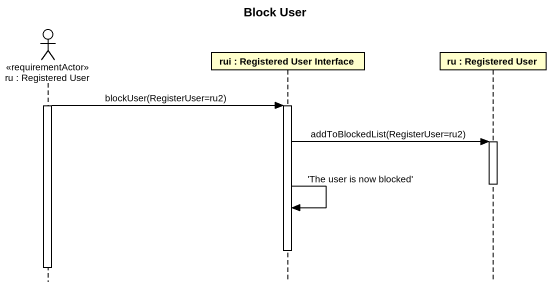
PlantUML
@startuml
title Block User
hide footbox
actor "ru : Registered User" as ru <<requirementActor>>
participant "rui : Registered User Interface" as rui
participant "ru : Registered User" as ru_2

activate ru
ru -> rui : blockUser(RegisterUser=ru2)
activate rui
rui -> ru_2 : addToBlockedList(RegisterUser=ru2)
activate ru_2
deactivate ru_2
rui -> rui : 'The user is now blocked'
deactivate rui
deactivate ru
@enduml
